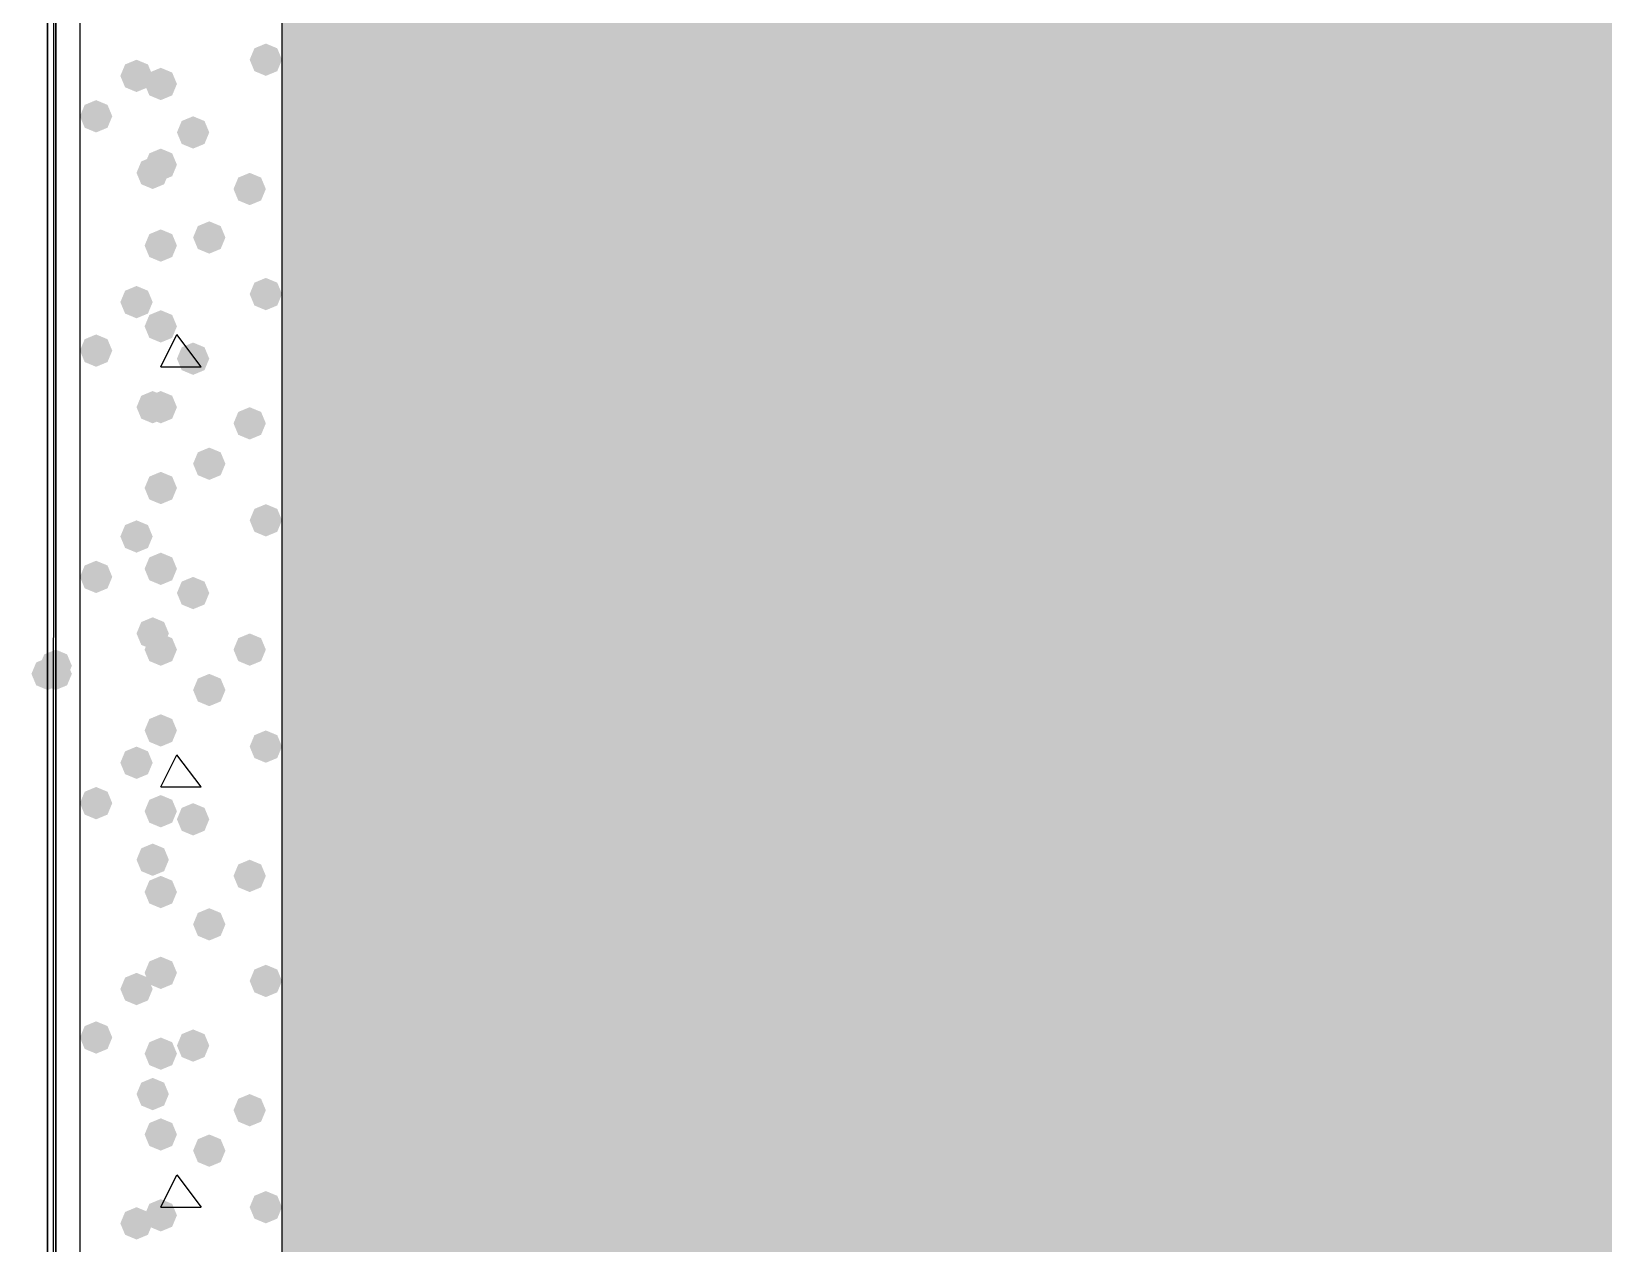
# Model space of a CAD drawing. Header units: millimetres. Extents: x 0 to 420, y 0 to 297.
# Drawn here: x 32.09 to 40.32, y 187.81 to 194.16 of the extents above; entities that cross this region are included whole.
import ezdxf

# ---------------------------------------------------------------- set-up
doc = ezdxf.new("R2010")
doc.units = ezdxf.units.MM
doc.layers.get('0').update_dxf_attribs({"linetype": 'CONTINUOUS'})

msp = doc.modelspace()

# ---------------------------------------------------------------- hatches: boundary and pattern name
at = {"true_color": 0x000007}
h = msp.add_hatch(color=0, dxfattribs=at)
h.paths.add_polyline_path([(32.215667, 228.049667), (32.215667, 84.455)], flags=0)
h.paths.add_polyline_path([(32.215667, 84.455), (32.215667, 228.049667)], flags=0)
at = {"true_color": 0x000008}
h = msp.add_hatch(color=0, dxfattribs=at)
h.paths.add_polyline_path([(194.775667, 204.639333), (33.401, 204.639333), (194.775667, 185.547)], flags=0)
h.paths.add_polyline_path([(33.401, 204.639333), (194.775667, 185.547), (33.401, 185.547)], flags=0)
for points in [[(33.401, 194.013667), (33.376129, 193.953871), (33.316333, 193.929), (33.256537, 193.953871), (33.231667, 194.013667), (33.256537, 194.073462), (33.316333, 194.098333), (33.376129, 194.073463)], [(32.723667, 193.929), (32.698796, 193.869204), (32.639, 193.844333), (32.579204, 193.869204), (32.554333, 193.929), (32.579204, 193.988796), (32.639, 194.013667), (32.698796, 193.988796)], [(32.850667, 193.886667), (32.825796, 193.826871), (32.766, 193.802), (32.706204, 193.826871), (32.681333, 193.886667), (32.706204, 193.946462), (32.766, 193.971333), (32.825796, 193.946463)], [(32.512, 193.717333), (32.487129, 193.657537), (32.427333, 193.632667), (32.367538, 193.657537), (32.342667, 193.717333), (32.367537, 193.777129), (32.427333, 193.802), (32.487129, 193.777129)], [(33.02, 193.632667), (32.995129, 193.572871), (32.935333, 193.548), (32.875538, 193.572871), (32.850667, 193.632667), (32.875537, 193.692462), (32.935333, 193.717333), (32.995129, 193.692463)], [(32.808333, 193.421), (32.783463, 193.361204), (32.723667, 193.336333), (32.663871, 193.361204), (32.639, 193.421), (32.663871, 193.480796), (32.723667, 193.505667), (32.783462, 193.480796)], [(32.850667, 193.463333), (32.825796, 193.403537), (32.766, 193.378667), (32.706204, 193.403537), (32.681333, 193.463333), (32.706204, 193.523129), (32.766, 193.548), (32.825796, 193.523129)], [(33.316333, 193.336333), (33.291463, 193.276537), (33.231667, 193.251667), (33.171871, 193.276537), (33.147, 193.336333), (33.171871, 193.396129), (33.231667, 193.421), (33.291462, 193.396129)], [(33.104667, 193.082333), (33.079796, 193.022537), (33.02, 192.997667), (32.960204, 193.022537), (32.935333, 193.082333), (32.960204, 193.142129), (33.02, 193.167), (33.079796, 193.142129)], [(32.850667, 193.04), (32.825796, 192.980204), (32.766, 192.955333), (32.706204, 192.980204), (32.681333, 193.04), (32.706204, 193.099796), (32.766, 193.124667), (32.825796, 193.099796)], [(33.401, 192.786), (33.376129, 192.726204), (33.316333, 192.701333), (33.256537, 192.726204), (33.231667, 192.786), (33.256537, 192.845796), (33.316333, 192.870667), (33.376129, 192.845796)], [(32.723667, 192.743667), (32.698796, 192.683871), (32.639, 192.659), (32.579204, 192.683871), (32.554333, 192.743667), (32.579204, 192.803462), (32.639, 192.828333), (32.698796, 192.803463)], [(32.850667, 192.616667), (32.825796, 192.556871), (32.766, 192.532), (32.706204, 192.556871), (32.681333, 192.616667), (32.706204, 192.676462), (32.766, 192.701333), (32.825796, 192.676463)], [(32.512, 192.489667), (32.487129, 192.429871), (32.427333, 192.405), (32.367538, 192.429871), (32.342667, 192.489667), (32.367537, 192.549462), (32.427333, 192.574333), (32.487129, 192.549463)], [(33.02, 192.447333), (32.995129, 192.387537), (32.935333, 192.362667), (32.875538, 192.387537), (32.850667, 192.447333), (32.875537, 192.507129), (32.935333, 192.532), (32.995129, 192.507129)], [(32.808333, 192.193333), (32.783463, 192.133537), (32.723667, 192.108667), (32.663871, 192.133537), (32.639, 192.193333), (32.663871, 192.253129), (32.723667, 192.278), (32.783462, 192.253129)], [(32.850667, 192.193333), (32.825796, 192.133537), (32.766, 192.108667), (32.706204, 192.133537), (32.681333, 192.193333), (32.706204, 192.253129), (32.766, 192.278), (32.825796, 192.253129)], [(33.316333, 192.108667), (33.291463, 192.048871), (33.231667, 192.024), (33.171871, 192.048871), (33.147, 192.108667), (33.171871, 192.168462), (33.231667, 192.193333), (33.291462, 192.168463)], [(33.104667, 191.897), (33.079796, 191.837204), (33.02, 191.812333), (32.960204, 191.837204), (32.935333, 191.897), (32.960204, 191.956796), (33.02, 191.981667), (33.079796, 191.956796)], [(32.850667, 191.77), (32.825796, 191.710204), (32.766, 191.685333), (32.706204, 191.710204), (32.681333, 191.77), (32.706204, 191.829796), (32.766, 191.854667), (32.825796, 191.829796)], [(33.401, 191.600667), (33.376129, 191.540871), (33.316333, 191.516), (33.256537, 191.540871), (33.231667, 191.600667), (33.256537, 191.660462), (33.316333, 191.685333), (33.376129, 191.660463)], [(32.723667, 191.516), (32.698796, 191.456204), (32.639, 191.431333), (32.579204, 191.456204), (32.554333, 191.516), (32.579204, 191.575796), (32.639, 191.600667), (32.698796, 191.575796)], [(32.512, 191.304333), (32.487129, 191.244537), (32.427333, 191.219667), (32.367538, 191.244537), (32.342667, 191.304333), (32.367537, 191.364129), (32.427333, 191.389), (32.487129, 191.364129)], [(32.850667, 191.346667), (32.825796, 191.286871), (32.766, 191.262), (32.706204, 191.286871), (32.681333, 191.346667), (32.706204, 191.406462), (32.766, 191.431333), (32.825796, 191.406463)], [(33.02, 191.219667), (32.995129, 191.159871), (32.935333, 191.135), (32.875538, 191.159871), (32.850667, 191.219667), (32.875537, 191.279462), (32.935333, 191.304333), (32.995129, 191.279463)], [(32.808333, 191.008), (32.783463, 190.948204), (32.723667, 190.923333), (32.663871, 190.948204), (32.639, 191.008), (32.663871, 191.067796), (32.723667, 191.092667), (32.783462, 191.067796)], [(32.850667, 190.923333), (32.825796, 190.863537), (32.766, 190.838667), (32.706204, 190.863537), (32.681333, 190.923333), (32.706204, 190.983129), (32.766, 191.008), (32.825796, 190.983129)], [(33.316333, 190.923333), (33.291463, 190.863537), (33.231667, 190.838667), (33.171871, 190.863537), (33.147, 190.923333), (33.171871, 190.983129), (33.231667, 191.008), (33.291462, 190.983129)], [(33.104667, 190.711667), (33.079796, 190.651871), (33.02, 190.627), (32.960204, 190.651871), (32.935333, 190.711667), (32.960204, 190.771462), (33.02, 190.796333), (33.079796, 190.771463)], [(32.850667, 190.5), (32.825796, 190.440204), (32.766, 190.415333), (32.706204, 190.440204), (32.681333, 190.5), (32.706204, 190.559796), (32.766, 190.584667), (32.825796, 190.559796)], [(33.401, 190.415333), (33.376129, 190.355537), (33.316333, 190.330667), (33.256537, 190.355537), (33.231667, 190.415333), (33.256537, 190.475129), (33.316333, 190.5), (33.376129, 190.475129)], [(32.723667, 190.330667), (32.698796, 190.270871), (32.639, 190.246), (32.579204, 190.270871), (32.554333, 190.330667), (32.579204, 190.390462), (32.639, 190.415333), (32.698796, 190.390463)], [(32.512, 190.119), (32.487129, 190.059204), (32.427333, 190.034333), (32.367538, 190.059204), (32.342667, 190.119), (32.367537, 190.178796), (32.427333, 190.203667), (32.487129, 190.178796)], [(32.850667, 190.076667), (32.825796, 190.016871), (32.766, 189.992), (32.706204, 190.016871), (32.681333, 190.076667), (32.706204, 190.136462), (32.766, 190.161333), (32.825796, 190.136463)], [(33.02, 190.034333), (32.995129, 189.974538), (32.935333, 189.949667), (32.875538, 189.974538), (32.850667, 190.034333), (32.875537, 190.094129), (32.935333, 190.119), (32.995129, 190.094129)], [(32.808333, 189.822667), (32.783463, 189.762871), (32.723667, 189.738), (32.663871, 189.762871), (32.639, 189.822667), (32.663871, 189.882462), (32.723667, 189.907333), (32.783462, 189.882463)], [(33.316333, 189.738), (33.291463, 189.678204), (33.231667, 189.653333), (33.171871, 189.678204), (33.147, 189.738), (33.171871, 189.797796), (33.231667, 189.822667), (33.291462, 189.797796)], [(32.850667, 189.653333), (32.825796, 189.593537), (32.766, 189.568667), (32.706204, 189.593537), (32.681333, 189.653333), (32.706204, 189.713129), (32.766, 189.738), (32.825796, 189.713129)], [(33.104667, 189.484), (33.079796, 189.424204), (33.02, 189.399333), (32.960204, 189.424204), (32.935333, 189.484), (32.960204, 189.543796), (33.02, 189.568667), (33.079796, 189.543796)], [(32.850667, 189.23), (32.825796, 189.170204), (32.766, 189.145333), (32.706204, 189.170204), (32.681333, 189.23), (32.706204, 189.289796), (32.766, 189.314667), (32.825796, 189.289796)], [(32.723667, 189.145333), (32.698796, 189.085537), (32.639, 189.060667), (32.579204, 189.085537), (32.554333, 189.145333), (32.579204, 189.205129), (32.639, 189.23), (32.698796, 189.205129)], [(33.401, 189.187667), (33.376129, 189.127871), (33.316333, 189.103), (33.256537, 189.127871), (33.231667, 189.187667), (33.256537, 189.247462), (33.316333, 189.272333), (33.376129, 189.247463)], [(32.512, 188.891333), (32.487129, 188.831537), (32.427333, 188.806667), (32.367538, 188.831537), (32.342667, 188.891333), (32.367537, 188.951129), (32.427333, 188.976), (32.487129, 188.951129)], [(32.850667, 188.806667), (32.825796, 188.746871), (32.766, 188.722), (32.706204, 188.746871), (32.681333, 188.806667), (32.706204, 188.866462), (32.766, 188.891333), (32.825796, 188.866463)], [(33.02, 188.849), (32.995129, 188.789204), (32.935333, 188.764333), (32.875538, 188.789204), (32.850667, 188.849), (32.875537, 188.908796), (32.935333, 188.933667), (32.995129, 188.908796)], [(32.808333, 188.595), (32.783463, 188.535204), (32.723667, 188.510333), (32.663871, 188.535204), (32.639, 188.595), (32.663871, 188.654796), (32.723667, 188.679667), (32.783462, 188.654796)], [(33.316333, 188.510333), (33.291463, 188.450537), (33.231667, 188.425667), (33.171871, 188.450537), (33.147, 188.510333), (33.171871, 188.570129), (33.231667, 188.595), (33.291462, 188.570129)], [(32.850667, 188.383333), (32.825796, 188.323537), (32.766, 188.298667), (32.706204, 188.323537), (32.681333, 188.383333), (32.706204, 188.443129), (32.766, 188.468), (32.825796, 188.443129)], [(33.104667, 188.298667), (33.079796, 188.238871), (33.02, 188.214), (32.960204, 188.238871), (32.935333, 188.298667), (32.960204, 188.358462), (33.02, 188.383333), (33.079796, 188.358463)], [(33.401, 188.002333), (33.376129, 187.942537), (33.316333, 187.917667), (33.256537, 187.942537), (33.231667, 188.002333), (33.256537, 188.062129), (33.316333, 188.087), (33.376129, 188.062129)], [(32.723667, 187.917667), (32.698796, 187.857871), (32.639, 187.833), (32.579204, 187.857871), (32.554333, 187.917667), (32.579204, 187.977462), (32.639, 188.002333), (32.698796, 187.977463)], [(32.850667, 187.96), (32.825796, 187.900204), (32.766, 187.875333), (32.706204, 187.900204), (32.681333, 187.96), (32.706204, 188.019796), (32.766, 188.044667), (32.825796, 188.019796)]]:
    msp.add_hatch(color=0, dxfattribs=at).paths.add_polyline_path(points, flags=0)
at = {"true_color": 0x0000fe}
for points in [[(32.258, 190.796333), (32.233129, 190.736537), (32.173333, 190.711667), (32.113538, 190.736537), (32.088667, 190.796333), (32.113537, 190.856129), (32.173333, 190.881), (32.233129, 190.856129)], [(32.300333, 190.838667), (32.275463, 190.778871), (32.215667, 190.754), (32.155871, 190.778871), (32.131, 190.838667), (32.155871, 190.898462), (32.215667, 190.923333), (32.275462, 190.898463)], [(32.300333, 190.838667), (32.275463, 190.778871), (32.215667, 190.754), (32.155871, 190.778871), (32.131, 190.838667), (32.155871, 190.898462), (32.215667, 190.923333), (32.275462, 190.898463)], [(32.300333, 190.796333), (32.275463, 190.736537), (32.215667, 190.711667), (32.155871, 190.736537), (32.131, 190.796333), (32.155871, 190.856129), (32.215667, 190.881), (32.275462, 190.856129)]]:
    msp.add_hatch(color=0, dxfattribs=at).paths.add_polyline_path(points, flags=0)

# ---------------------------------------------------------------- linework, layer by layer
at = {"color": 0, "true_color": 0x000007}
for points in [[(32.215667, 84.412667), (32.173333, 84.412667), (32.215667, 228.049667)], [(32.173333, 84.412667), (32.173333, 228.049667)], [(32.173333, 228.049667), (32.173333, 84.412667)], [(32.215667, 84.412667), (32.215667, 228.049667)], [(32.215667, 228.049667), (32.215667, 84.455), (32.215667, 84.412667)], [(32.215667, 84.455), (32.215667, 228.049667)], [(32.342667, 204.639333), (32.342667, 185.547)], [(33.401, 185.547), (33.401, 204.639333)]]:
    msp.add_lwpolyline(points, dxfattribs=at)
for points in [[(32.215667, 84.412667), (32.215667, 228.049667)], [(32.215667, 228.049667), (32.215667, 84.455)], [(32.215667, 84.455), (32.215667, 228.049667)]]:
    msp.add_lwpolyline(points, close=True, dxfattribs=at)
at = {"color": 0, "true_color": 0x000008}
msp.add_lwpolyline([(33.401, 204.639333), (194.775667, 185.547), (33.401, 185.547)], close=True, dxfattribs=at)
for points in [[(32.766, 192.405), (32.850667, 192.574333)], [(32.977667, 192.405), (32.850667, 192.574333)], [(32.766, 192.405), (32.977667, 192.405)], [(32.766, 190.203667), (32.850667, 190.373)], [(32.977667, 190.203667), (32.850667, 190.373)], [(32.766, 190.203667), (32.977667, 190.203667)], [(32.766, 188.002333), (32.850667, 188.171667), (32.977667, 188.002333)], [(32.766, 188.002333), (32.977667, 188.002333)]]:
    msp.add_lwpolyline(points, dxfattribs=at)

doc.saveas('drawing.dxf')
